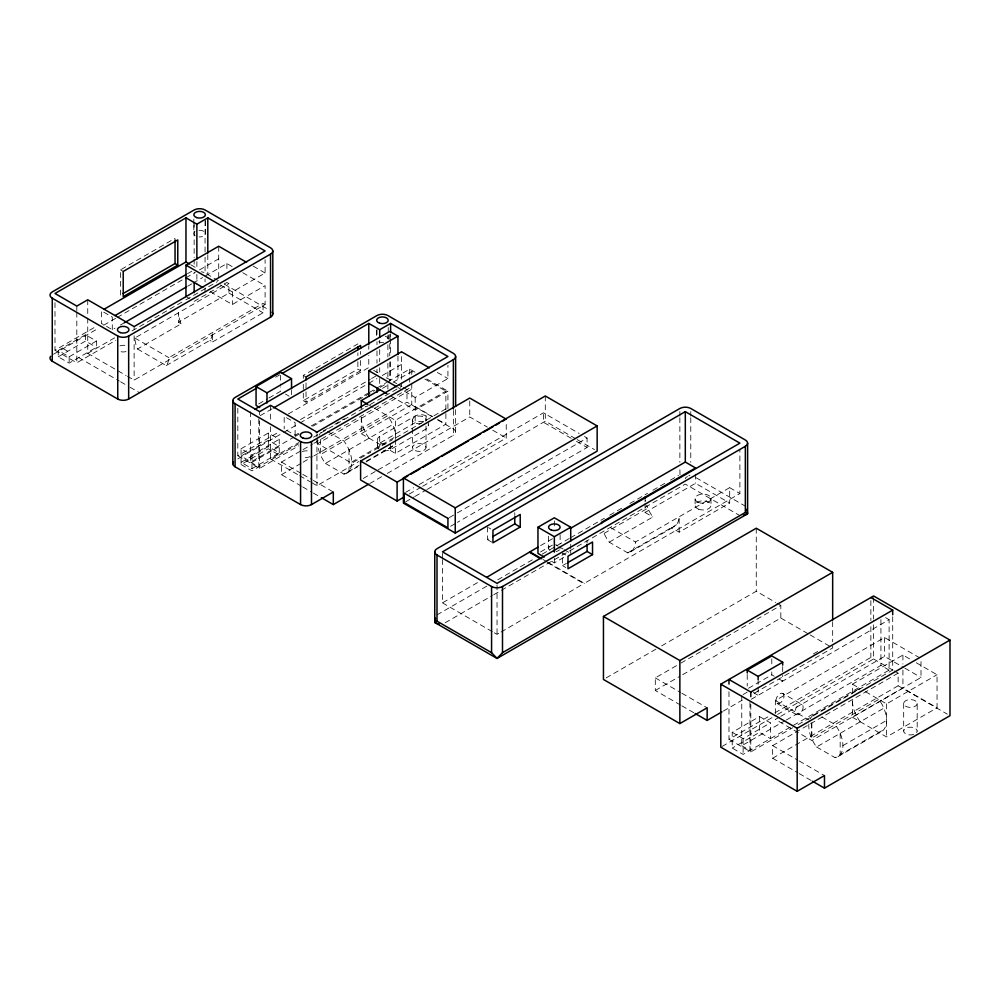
<?xml version="1.0" encoding="UTF-8"?>
<svg xmlns="http://www.w3.org/2000/svg" width="1000" height="1000" viewBox="0 0 1000 1000"><rect width="100%" height="100%" fill="white"/><g stroke="black" fill="none" stroke-linecap="round" stroke-linejoin="round"><path stroke-width="0.75" stroke-dasharray="5 3.75" d="M377.438 446.3L377.438 439.613M428.35 425.825L428.35 422.475M455.637 432.125L455.637 409.438M120.475 295.062L120.475 269.862L175.05 238.35M54.988 302.688L54.988 350.2L96.075 326.488M187.488 273.712L194.2 269.837M58.225 350.5L85.512 334.75L96.425 341.05L96.425 347.35L69.15 363.1L58.225 356.8L58.225 350.5L69.15 356.8L96.425 341.05M53.475 354.225L98.287 328.363M103.688 325.238L115.838 318.225M117.188 317.45L183.35 279.25M185.963 277.738L194.45 272.838M199.45 269.95L218.713 258.825M58.225 356.8L85.512 341.05L96.425 347.35M112.287 329.725L112.287 317.125L101.375 310.812L101.375 323.425L112.287 329.725L114.987 328.175M120.363 325.062L124.4 322.738M187.625 286.238L191.65 283.9M193 283.125L202.638 277.562M205.062 276.163L226.9 263.55L232.162 266.6M87.737 318.15L87.737 353.35L114.65 337.812M54.988 350.2L76.812 362.8L115.9 340.25M132.062 330.913L184.625 300.562M185.963 299.788L217.425 281.625M194.15 301.363L226.9 282.462L228.938 283.637L228.938 293.1L178.463 322.238L178.487 312.8A24.112 13.925 60 0 0 181.163 323.8L137.5 349A24.112 13.925 60 0 1 134.838 338.013L228.938 283.637M220.425 285.025L232.35 291.913L265.1 273.012L265.1 259.775M210.225 291.737L232.35 304.513L265.1 285.613L265.1 304.513L134.125 380.138L127.5 376.312M137.5 349L166.213 365.575A24.112 13.925 60 0 0 168.888 357.663L263.05 303.337L265.1 304.513M166.213 365.575L209.875 340.375A24.112 13.925 60 0 0 212.537 332.463L212.575 341.938L209.875 340.375M212.575 341.938L263.05 312.787L263.05 303.337M275.625 377.212L279.675 374.875M303.3 378.375L303.3 375.412L357.875 343.9M258.65 403.95L267.688 398.725M268.988 397.975L280.613 391.262L280.613 386.9M260.138 415.688L272.3 408.663M303.3 393.2L303.3 400.613L357.875 369.113L360.6 370.688L360.6 360.3M303.3 400.613L306.025 402.188L360.6 370.688M288.225 414.038L368.787 367.537L368.787 355.363M241.05 448.762L268.337 433.013L279.25 439.312L279.25 455.062L268.337 448.762L241.05 464.513L241.05 448.762L251.962 455.062L279.25 439.312M237.812 408.237L237.812 455.75L278.9 432.038M300.487 419.575L370.3 379.263M371.65 378.488L377.013 375.387M237.787 458.925L282.375 433.175M283.738 432.388L298.6 423.812M299.95 423.025L367.512 384.025M368.787 383.288L376.975 378.562M382.275 375.5L401.538 364.375M286.625 430.375L295.113 435.275L299.15 432.95M311.25 425.95L367.75 393.338M369.1 392.562L374.475 389.45M376.975 388.013L386.675 382.413M387.887 381.712L409.725 369.113L414.988 372.15M250.6 411.737L250.6 462.15L293.837 437.188M295.188 436.413L299.237 434.075M312.75 426.275L374.9 390.387M380.312 387.275L389.762 381.812M382.537 388.338L387.85 385.275M393.162 382.212L411.763 371.475L414.387 372.987M270.55 426.763L270.55 458.9L298.812 442.587M241.05 464.513L251.962 470.825L299.325 443.475M323.837 430.625L327.475 428.525M334.75 424.325L344.45 418.725M237.812 455.75L259.637 468.363L298.712 445.8M313.538 437.238L367.762 405.887M370 404.637L401.538 386.438L401.538 351.775M301.413 486.175L281.475 474.663L281.475 462.05L301.712 450.363M303.062 449.588L312.512 444.137M313.863 443.35L409.725 388.013L411.763 389.188L317.663 443.562L351.7 463.225L370.8 452.188M281.475 474.663L301.712 462.975M303.062 462.188L312.512 456.737M313.863 455.962L406.987 402.188L432.175 416.725M404.575 391.337L415.175 397.463L447.925 378.562L447.925 365.325M361.287 417.163L361.287 433.7L411.763 404.55L432.75 416.675M374.375 408.175L395.387 420.312L445.875 391.163L445.875 424.25L395.387 453.387L387.587 448.888A24.112 13.925 60 0 0 394.137 443.537M390.613 395.887L415.175 410.062L447.925 391.163L447.925 408.612M317.775 439.8A24.112 13.925 60 0 0 325.425 463.413L392.663 424.588M385.163 444.062A7.713 4.45 0 0 1 378.025 441.312A7.713 4.45 0 0 1 379.7 436.45L415.175 415.975A7.713 4.45 0 0 1 423.212 414.925A7.713 4.45 0 0 1 428.312 418.663M423.7 421.737A7.713 4.45 0 0 0 415.175 422.675L379.7 443.15A7.713 4.45 0 0 0 378.8 448.825M351.737 462.05L395.387 436.85L395.387 420.312M374.438 450.087L392.638 439.588M445.875 408.888L395.363 438.013M311.637 482.625L316.938 485.688L358.8 461.525M325.425 463.413L343.938 474.1L359.012 465.387M366.287 461.188L392.663 445.962M346.737 473.1L357.65 466.8M366.138 461.9L390.4 447.887M383.575 450.662A7.713 4.45 0 0 0 390.613 449.45L426.087 428.975A7.713 4.45 0 0 0 428.188 424.913M363.3 478.425L376.775 470.637M378.125 469.862L469.75 416.962L487.325 427.1M369.738 483.562L381.875 476.55M387.275 473.438L453.375 435.275L453.375 410.45M405.613 492.388L413.725 487.713M419.125 484.588L543.425 412.825L579.15 433.45M409.225 494.05L421.35 487.038M422.7 486.262L506.25 438.025L506.25 422.038M405.613 501.838L414.225 496.875M415.075 496.375L426.388 489.85M427.225 489.363L545.3 421.188L575.875 438.85M449.275 517.6L456.025 513.7M457.375 512.913L587.087 438.025L587.087 447.488L457.375 522.362M450.625 526.263L456.025 523.15M487.488 527.038L487.488 539.637L491.388 537.388M540.6 545.6L552.775 538.575M442.463 559.575L442.463 602.863L480.075 581.138M540.487 551.975L554.338 543.975L558.112 546.163M437 614.875L486.925 586.05M497.725 579.812L535.5 558M542.238 554.113L569.225 538.538M570.575 537.75L604.3 518.275M609.7 515.163L621.85 508.15M629.938 503.475L647.475 493.35M652.875 490.238L665.013 483.225M670.413 480.112L678.512 475.438M685.312 478.738L685.837 477.512M686.25 477.262L687.487 476.562M688.75 475.825L690 475.1M445.163 622.762L492.388 595.5M493.738 594.725L685.312 484.113L739.887 515.625M604.138 533.387L647.8 508.188M551.825 561.425L554.338 562.875L565.675 556.337M645.062 503.25L645.062 512.463L695.55 483.325L729.663 503.013L729.663 487.65L635.487 541.987A24.112 13.925 60 0 1 627.712 552.863L609.212 542.175A24.112 13.925 60 0 1 603.275 531.188M565.8 554.925L562.525 553.038L562.525 565.638L566.4 563.4M609.212 542.175L652.875 516.975A24.112 13.925 60 0 1 646.688 505.25M627.712 552.863L676.45 524.725M630.525 551.862L674.188 526.663M548.413 562.612L584.35 583.362L739.887 493.562L739.887 449.263M494.375 632.825L497.038 634.362L499.725 632.812M501.062 632.038L584.35 583.362M679.175 532.163L679.15 516.788A24.112 13.925 60 0 1 671.375 527.663L679.175 532.163L729.663 503.013M606.163 677.9L656.2 649.013M661.6 645.888L756.263 591.237L775.65 602.438M680.562 705.075L655.3 690.487L655.3 677.887L679.6 663.863M680.95 663.075L780.825 605.413L780.825 618.025L680.95 675.688M655.3 690.487L679.6 676.462M748.512 688.263L771.787 674.837L774.212 676.237M743.112 694.538L747.175 692.188M813.375 653.975L818.775 650.85M723.337 711.075L742.237 700.163M754.388 693.15L832.663 647.95L832.663 643.325M751.3 699.262L889.112 619.688L889.112 670.113L743.125 754.388L732.212 748.088L732.212 732.337L759.5 716.575L770.413 722.887L770.413 738.637L759.5 732.337L732.212 748.088M775.362 713.612L775.362 700.525L884.513 637.513L919.65 657.8M728.975 691.737L728.975 739.325L769.513 715.925M774.925 712.8L870.863 657.4L892.987 670.175M722.138 746.425L776.237 715.188M777.588 714.412L873.6 658.975L873.6 620.55M779.412 717.1L775.362 719.438L811.862 740.512L921.012 677.487L921.012 660.037M780.75 716.325L884.513 656.425L903.438 667.35M732.212 732.337L743.125 738.637L770.413 722.887M741.762 695.312L741.762 745.725L785 720.763M786.35 719.987L880.925 665.375L889.112 670.113M852.45 693.213L852.45 684.188L902.925 655.037L912.113 660.337M813.787 714.887L857.45 689.688M728.975 739.325L750.8 751.925L792.7 727.738M798.1 724.625L892.7 670.013L892.7 616.287M772.638 745.625L898.15 673.162L898.15 685.763L772.638 758.225L772.638 745.625L797.887 760.212M852.45 700.725L852.45 717.275L902.925 688.125L937.038 707.812L937.038 674.737L913.425 661.1M865.537 691.737L886.562 703.875L937.038 674.737M808.875 724.013A24.112 13.925 60 0 0 816.587 746.975L883.825 708.162M842.9 745.625L886.562 720.425M816.587 746.975L835.1 757.663L883.825 729.525M837.9 756.663L881.562 731.462M852.45 717.275L886.562 736.963L937.038 707.812M729.663 487.65L739.887 493.562M696.1 477.738L745.35 506.163M680 474.738L679.862 468.5M584.438 436.5L587.087 438.025M577.2 439.613L594.487 449.588M885.612 617.663L889.112 619.688M571.213 438.312L543.425 422.275L543.425 412.825M576.5 441.375L587.087 447.488M253.175 266.125L265.1 273.012M437.312 372.438L447.925 378.562M242.7 272.688L265.1 285.613M426.85 379L447.925 391.163M424.888 379.05L445.875 391.163M645.062 512.463L652.875 516.975M492.725 430.225L506.25 438.025M904.788 668.125L921.012 677.487M190.812 264.775L196.875 268.288L196.875 260.675M224.163 284.037L269.225 310.05M373.638 370.337L379.7 373.837L379.7 367.75M386.175 377.812A7.713 4.45 0 0 1 387.887 378.562L396.8 383.7M398.075 384.438L401.9 386.65M403.175 387.388L406.987 389.588L406.987 402.188M776.938 603.175L780.825 605.413M894.275 670.925L898.15 673.162M397.95 387.512L403.25 390.575M228.938 293.1L263.05 312.787M438 419.7L445.875 424.25M437.475 419.787L453.375 428.975A7.713 4.45 0 0 1 453.375 435.275M780.825 618.025L808.737 634.138M810.062 634.9L830.013 646.413M898.15 685.763L947.337 714.163M610.612 527.625L635.487 541.987M187.138 297.312L189.475 298.663M373.05 407.413L369.087 405.125A24.112 13.925 60 0 0 368.713 405.188M852.45 684.188L860.25 688.688A24.112 13.925 60 0 0 854.513 692.525M120.475 269.862L123.212 271.438M303.3 375.412L306.025 376.987M178.463 322.238L181.163 323.8M559.375 546.888L563.15 549.062M564.412 549.788L569.45 552.7M361.287 433.7L382.3 445.838M285.475 394.062L289.113 396.163M779.062 679.038L782.7 681.137L782.7 675.312M562.525 565.638L565.8 567.525M782.862 693.45A5.787 3.337 -60 0 1 781.025 702.412A5.787 3.337 -60 0 1 776.012 699.525A5.787 3.337 -60 0 1 782.862 693.45L801.963 704.475A5.787 3.337 -60 0 1 800.125 713.45A5.787 3.337 -60 0 1 795.113 710.55A5.787 3.337 -60 0 1 801.963 704.475M821.875 716.95L835.1 724.575A24.112 13.925 60 0 1 835.1 757.663M488.575 527.675L490.763 528.925M543.088 559.538L547.087 561.838M547.087 562.438L584.35 583.95M775.362 700.525L809.163 720.037M777.075 703.475L796.175 714.5M753.288 692.513L758.138 695.312L758.138 686.587M487.488 539.637L492.95 542.8M134.838 338.013L168.888 357.663M281.475 462.05L301.413 473.562M302.738 474.338L312.05 479.712M313.375 480.475L333.312 491.987M655.3 677.887L680.562 692.463M681.888 693.238L707.15 707.812M799.225 760.975L824.475 775.562M87.737 353.35L126.175 375.55M270.55 458.9L298.387 474.975M299.713 475.737L310.312 481.863M63.175 348.625L67.775 351.287M78.7 357.587L119.288 381.025M120.638 381.8L128.75 386.488M130.113 387.275L139.575 392.738M302.738 486.938L312.05 492.312M313.375 493.075L320.025 496.912M681.888 705.837L693.85 712.75M772.638 758.225L797.887 772.812M799.225 773.575L811.188 780.487M250.6 462.15L258.788 466.875L258.788 418M741.762 745.725L749.95 750.45L749.95 700.037M442.463 602.863L493.05 632.062M917.188 703.487A6.75 3.9 0 0 1 907.062 706.862A6.75 3.9 0 0 1 907.062 700.113A6.75 3.9 0 0 1 917.188 703.487L917.188 731.05M903.675 703.487L903.675 731.05M902.925 655.037L902.925 664.062M902.925 670.075L902.925 688.125M886.562 703.875L886.562 736.963M884.513 637.513L884.513 656.425M880.925 619.55L880.925 665.375M873.6 597.5L873.6 619.012M870.863 600.612L870.863 620.562M870.863 626.7L870.863 657.4M840.175 733.363L840.175 754.737M832.663 621.712L832.663 641.775M811.862 723.05L811.862 740.512M811.525 722.925L811.525 738.2L878.763 699.375A24.112 13.925 60 0 1 878.763 732.463M782.7 666.587L782.7 673.863M771.787 658.838L771.787 666.112M771.787 671.925L771.787 674.837M759.5 716.575L759.5 732.337M758.138 679.312L758.138 685.138M756.263 528.225L756.263 591.237M750.8 704.338L750.8 751.925M747.225 674.463L747.225 686.1M743.125 738.637L743.125 754.388M711 498.5L711 505.2M695.55 474.113L695.55 483.325M695.1 498.862L695.1 505.562M690.775 411.562L690.775 416.188M690.775 417.725L690.775 462.35M679.862 411.562L679.862 416.188M679.862 417.725L679.862 462.35M645.062 497.113L645.062 501.712M587.087 540.25L587.087 543.062M570.712 544.188L570.712 548.812M570.712 550.35L570.712 553.425M560.125 534.763L560.125 543.787M554.338 520.862L554.338 528.575M554.338 558.263L554.338 562.875M548.55 536.263L548.55 548.312M545.3 395.988L545.3 421.188M514.775 512.688L514.775 515.487M497.038 584.9L497.038 634.362M469.75 400.962L469.75 416.962M442.463 553.4L442.463 558.038M426.087 415.975L426.025 424.513M426.025 426.037L426.025 447.488M415.175 397.463L415.175 410.062M415.175 415.975L415.175 422.675M412.512 419.913L412.512 447.488M411.763 371.475L411.763 374.475M411.763 383.5L411.763 404.55M409.725 369.113L409.725 376.375M409.725 377.837L409.725 382.2M397.95 355.988L397.95 381.95M395.387 439.562L395.387 453.387M390.613 334.15L390.613 337.212M390.613 338.75L390.613 355.613M390.613 361.737L390.613 380.138M390.613 444.1L390.613 449.45M389.762 334.45L389.762 342.088M389.762 343.612L389.762 355.838M389.762 361.95L389.762 380.288M388.225 327.537L388.225 333.363M388.225 334.812L388.225 339.175M387.887 335.525L387.887 338.6M387.887 344.75L387.887 357.038M387.887 363.188L387.887 378.562M387.887 384.613L387.887 388.988M379.7 340.375L379.7 343.413M379.7 349.5L379.7 361.662M379.7 378.438L379.7 385.712M379.7 436.45L379.7 447.362M376.975 329.375L376.975 335.525M376.975 341.675L376.975 344.75M376.975 350.9L376.975 363.188M376.975 369.338L376.975 372.413M376.65 330.45L376.65 336.262M368.787 346.238L368.787 349.275M360.6 351.413L360.6 354.375M357.875 352.8L357.875 355.763M357.875 361.688L357.875 369.113M349 449.8L349 471.163M320.35 439.363L320.35 454.625L387.587 415.8A24.112 13.925 60 0 1 395.312 438.775M316.938 433.65L316.938 436.712M316.938 438.25L316.938 485.688M306.025 382.912L306.025 390.325M306.025 391.812L306.025 402.188M303.3 384.3L303.3 391.712M295.113 435.275L295.113 422.675L284.2 416.375L284.2 428.975M291.537 390.288L291.537 394.65M280.613 375.262L280.613 385.45M270.55 405.337L270.55 420.65M268.337 433.013L268.337 448.762M259.637 411.637L259.637 414.712M259.637 420.838L259.637 468.363M251.962 455.062L251.962 470.825M232.35 291.913L232.35 304.513M226.9 263.55L226.9 269.375M218.713 246.225L218.713 280.887L205.062 273.012L205.062 256.1M207.8 254.662L207.8 274.587M205.4 220.538L205.4 233.625A5.787 3.337 0 0 1 199.013 236.95M205.062 220.75L205.062 254.562M205.062 279.062L205.062 281.975M205.062 287.787L205.062 292.15M196.875 274.337L196.875 284.525M194.15 222.288L194.15 257.638M194.15 259.175L194.15 266.863M193.825 219.075L193.825 223.438M193.825 224.9L193.825 233.625M134.125 326.575L134.125 329.637M134.125 335.75L134.125 380.138M87.737 299.788L87.737 316.625M85.512 334.75L85.512 341.05M76.812 306.087L76.812 310.688M76.812 312.225L76.812 362.8M69.15 356.8L69.15 363.1M645.575 501A24.112 13.925 60 0 1 645.45 500.312M560.1 548.65A5.787 3.337 0 0 1 560 548.987M559.4 549.925A5.787 3.337 0 0 1 556.1 551.487M549.9 550.45A5.787 3.337 0 0 1 552.587 545.125M556.1 545.125A5.787 3.337 0 0 1 557.625 545.55M913.713 734.463A6.75 3.9 0 0 1 903.812 731.838A6.75 3.9 0 0 1 911.125 727.175A6.75 3.9 0 0 1 916.637 732.6M860.25 721.775A24.112 13.925 60 0 1 852.537 698.8M810.288 718.725A24.112 13.925 60 0 1 816.213 713.962M126.013 351.55A5.787 3.337 0 0 1 119.925 351.375M119.925 345.875A5.787 3.337 0 0 1 126.013 345.7M199.013 230.3A5.787 3.337 0 0 1 205.4 233.625M195.162 235.763A5.787 3.337 0 0 1 195.162 231.488M194.15 273.012A7.713 4.45 0 0 1 195.238 272.488M201.188 271.8A7.713 4.45 0 0 1 203.988 272.488M369.087 438.2A24.112 13.925 60 0 1 361.375 415.225M365.075 406.975A24.112 13.925 60 0 1 365.962 406.312M343.938 474.1A24.112 13.925 60 0 0 343.938 441.012L325.425 430.325A24.112 13.925 60 0 0 323.625 430.838M319.125 435.15A24.112 13.925 60 0 1 321.125 432.425M310.125 456.538A5.787 3.337 0 0 1 302.325 456.75M302.325 451.613A5.787 3.337 0 0 1 310.125 451.812M383.612 342.45A5.787 3.337 0 0 1 377.987 341.312M385.238 336.25A5.787 3.337 0 0 1 388.188 338.825M421.312 423.625A6.75 3.9 0 0 1 412.55 420.312A6.75 3.9 0 0 1 419.963 416.037A6.75 3.9 0 0 1 425.7 421.1M268.337 440.3L241.05 456.05L251.962 462.35L279.25 446.6L268.337 440.3M268.337 446.6L241.05 462.35L251.962 468.65L279.25 452.9L268.337 446.6M698.65 509.2A7.95 4.588 0 0 0 710.987 505.675A7.95 4.588 0 0 0 699.525 501.262A7.95 4.588 0 0 0 698.65 509.2M698.65 502.512A7.95 4.588 0 0 0 710.987 498.975A7.95 4.588 0 0 0 699.525 494.562A7.95 4.588 0 0 0 698.65 502.512M415.312 450.637A6.75 3.9 0 0 0 425.988 447.887A6.75 3.9 0 0 0 416.512 443.925A6.75 3.9 0 0 0 415.312 450.637"/><path stroke-width="1.5" d="M232.825 463.625L232.825 400.613M272.812 313.962L272.812 250.95M434.75 551.85L434.75 622.475L497.038 658.438L747.613 513.775L747.613 443.15M455.637 406.413L455.637 356.5M435.487 618.225L434.75 622.362L435.438 622.837A13.8 11.275 0 0 0 439.012 623.987M437 621.175L491.575 652.675L497.038 658.438L502.5 652.675L745.35 512.463L745.35 446.3A7.713 4.45 0 0 0 745.35 440L690.775 408.488A7.713 4.45 0 0 0 679.862 408.488L437 548.7A7.713 4.45 0 0 0 437 555L437 621.175L435.737 621.9M185.963 217.862L54.988 293.488L76.812 306.087L87.737 299.788L134.125 326.575L265.1 250.95L207.8 217.862L196.875 224.175L185.963 217.862L185.963 261.975L104.062 309.262M123.138 293.525L175.05 263.55L177.775 265.125L177.775 239.925L123.212 271.438L123.212 296.637L177.775 265.125M185.963 296.637L185.963 265.125L218.713 246.225L246.537 262.3M114.975 315.575L186.137 274.488M124.4 322.738L186.275 287.013M52.263 298.212L117.75 336.025A7.713 4.45 0 0 0 128.663 336.025L270.55 254.1A7.713 4.45 0 0 0 270.55 247.8L205.062 209.988A7.713 4.45 0 0 0 194.15 209.988L52.263 291.913A7.713 4.45 0 0 0 52.263 298.212L52.263 361.225L117.75 399.038A7.713 4.45 0 0 0 128.663 399.038L270.55 317.125A7.713 4.45 0 0 0 272.188 312.2M259.7 407.537L256.062 405.438L256.062 386.538L280.613 372.35L291.537 378.663L291.537 388.837M256.712 388.125L237.812 399.038L259.637 411.637L270.55 405.337L316.938 432.125M282.375 373.312L368.787 323.425L379.7 329.725L390.613 323.425L447.925 356.5L316.312 432.488M256.062 386.538L266.975 392.837L291.537 378.663M254.65 409.4L389.762 331.4L397.95 336.125L397.95 354.45M273.65 407.887L397.95 336.125M368.787 396.375L368.787 370.688L401.538 351.775L429.363 367.85M361.287 408.137L361.287 400.613L379.888 389.875M235.087 403.762L300.575 441.575A7.713 4.45 0 0 0 311.488 441.575L453.375 359.65A7.713 4.45 0 0 0 453.375 353.35L387.887 315.538A7.713 4.45 0 0 0 376.975 315.538L235.087 397.463A7.713 4.45 0 0 0 235.087 403.762L235.087 466.788L300.575 504.588A7.713 4.45 0 0 0 311.488 504.588L333.312 491.987L333.312 504.588L321.35 497.688M403.837 497.163L397.1 501.05L360.6 479.975L360.6 461.075L469.75 398.05L506.25 419.125M333.312 504.588L368.387 484.338M403.413 477.912L545.3 395.988L597.15 425.925L597.15 451.125L455.25 533.05L403.413 503.113L403.413 477.912L455.25 507.837L597.15 425.925M360.6 461.075L397.1 482.137L407.875 475.913M410.575 474.363L420.012 468.913M422.7 467.362L438.875 458.025M441.562 456.463L468.512 440.913M471.213 439.35L480.65 433.913M483.338 432.35L492.775 426.9M495.462 425.35L499.513 423.013M502.2 421.463L504.9 419.9M685.312 411.637L442.463 551.85L497.038 583.362L739.887 443.15L685.312 411.637L685.312 462.05L570.35 528.425M492.688 536.638L514.775 523.888L520.225 527.038L520.225 514.438L492.95 530.188L492.95 542.8L520.225 527.038M544.263 557.062L537.962 553.425L537.962 527.238L554.338 517.788L570.712 527.238L570.712 541.1M537.962 527.238L554.338 536.688L570.712 527.238M486.8 577.263L537.9 547.163M437 555L491.575 586.512A7.713 4.45 0 0 0 502.5 586.512L745.35 446.3M567.7 562.65L587.087 551.462L592.537 554.612L592.537 542L567.987 556.188L567.987 568.787L592.537 554.612M695.188 713.512L707.15 720.425L707.15 707.812L679.862 723.575L603.45 679.463L603.45 616.438L756.263 528.225L832.663 572.337L832.663 620.175M603.45 616.438L679.862 660.55L832.663 572.337M824.475 788.162L824.475 775.562L797.188 791.312L720.788 747.2L720.788 684.188L873.6 595.962L950 640.075L950 715.7L824.475 788.162L812.513 781.25M747.225 673.012L747.225 670.1L771.787 655.925L782.7 662.225L782.7 665.138M747.225 670.1L758.138 676.413L782.7 662.225M728.975 684.062L728.975 679.463L750.8 692.062L892.7 610.138L892.7 614.75M707.15 720.425L721.988 711.85M720.788 684.188L797.188 728.3L950 640.075M685.312 462.05L695.55 467.962L601.438 522.337A24.112 13.925 60 0 0 601.538 523.575M745.35 512.463L746.612 513.2M870.863 597.537L892.7 610.138M645.062 497.113L645.1 497.125A24.112 13.925 60 0 0 645.188 498.363M185.963 261.975L189.6 264.075M185.963 265.125L213.8 281.2M368.787 370.688L396.625 386.75M185.963 277.738L202.838 287.475M368.787 383.288L386.9 393.738M361.287 400.613L367.788 404.363M529.788 551.85L541.763 558.775M529.788 552.438L540.425 558.587M491.575 652.675L491.575 586.512M746.787 509.288L747.6 513.5L746.912 514.138A13.8 11.275 0 0 1 743.462 515.262M797.188 728.3L797.188 791.312M758.138 676.413L758.138 679.312M750.8 692.062L750.8 696.663M679.862 660.55L679.862 723.575M587.087 544.462L587.087 551.462M554.338 536.688L554.338 552.1M514.775 516.888L514.775 523.888M502.5 586.512L502.5 652.675M497.038 657.5L497.038 658.162M455.25 507.837L455.25 533.05M453.375 359.65L453.375 409.038M397.1 482.137L397.1 501.05M390.613 323.425L390.613 332.612M379.7 329.725L379.7 337.325M376.975 388.013L376.975 392.375M368.787 323.425L368.787 344.712M360.6 348.438L360.6 345.475L306.025 376.987L306.025 379.95M357.875 346.863L357.875 349.837M311.488 441.575L311.488 504.588M300.575 441.575L300.575 504.588M270.55 254.1L270.55 317.125M266.975 392.837L266.975 403.013M207.8 217.862L207.8 253.125M196.875 224.175L196.875 259.15M194.15 282.462L194.15 292.638M175.05 239.838L175.05 263.55M128.663 336.025L128.663 399.038M117.75 336.025L117.75 399.038M52.263 361.225A7.713 4.45 0 0 1 50.637 356.312M235.087 466.788A7.713 4.45 0 0 1 233.463 461.863M447.925 518.375L404.263 493.175L404.263 502.625L447.925 527.825L447.925 518.375M551.45 530.125A5.787 3.337 0 0 0 560.125 527.238A5.787 3.337 0 0 0 551.45 524.338A5.787 3.337 0 0 0 551.45 530.125M120.312 332.612A5.787 3.337 0 0 0 129 329.725A5.787 3.337 0 0 0 120.312 326.825A5.787 3.337 0 0 0 120.312 332.612M196.713 217.613A5.787 3.337 0 0 0 205.4 214.713A5.787 3.337 0 0 0 196.713 211.825A5.787 3.337 0 0 0 196.713 217.613M303.137 438.162A5.787 3.337 0 0 0 311.812 435.275A5.787 3.337 0 0 0 303.137 432.375A5.787 3.337 0 0 0 303.137 438.162M379.538 323.162A5.787 3.337 0 0 0 388.225 320.275A5.787 3.337 0 0 0 379.538 317.375A5.787 3.337 0 0 0 379.538 323.162"/></g></svg>
